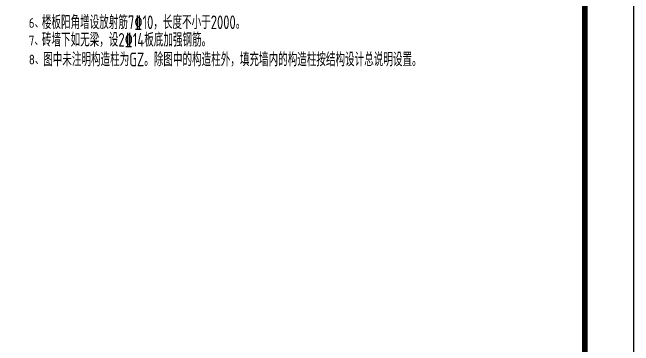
# Model space of a CAD drawing. Extents: x -2331248 to -1198620, y -977263 to -545844.
# Drawn here: x -1732446 to -1716534, y -757327 to -748795 of the extents above; entities that cross this region are included whole.
import ezdxf

# ---------------------------------------------------------------- set-up
doc = ezdxf.new("R2010")
doc.units = 0
doc.header["$LTSCALE"] = 1000
doc.header["$MEASUREMENT"] = 0
doc.layers.add('PUB_TITLE', color=4, linetype='CONTINUOUS')
doc.layers.add('中文', color=7, linetype='CONTINUOUS')
doc.styles.add('HZ', font='tssdeng.shx', dxfattribs={"width": 0.8, "bigfont": 'tssdchn.shx'})
doc.styles.add('TSSD_REIN', font='Tssdeng.shx', dxfattribs={"width": 0.7, "bigfont": 'hztxt.shx'})

msp = doc.modelspace()

# ---------------------------------------------------------------- linework, layer by layer
at = {"layer": 'PUB_TITLE'}
msp.add_lwpolyline([(-1821659.5, -765858.1), (-1821659.5, -691608.1), (-1716534.5, -691608.1), (-1716534.5, -765858.1)], close=True, dxfattribs=at)
at = {"layer": 'PUB_TITLE', "const_width": 150}
msp.add_lwpolyline([(-1818534.5, -692858.1), (-1717784.5, -692858.1), (-1717784.5, -764608.1), (-1818534.5, -764608.1)], close=True, dxfattribs=at)

# ---------------------------------------------------------------- texts
at = {"layer": '中文'}
for s, height, style, width, p in [('6、', 250, 'HZ', 0.85, (-1732026.6, -749189.9)), ('楼板阳角增设放射筋7%%13210，长度不小于2000。', 350, 'TSSD_REIN', 0.7, (-1731691.4, -749222.6)), ('7、', 250, 'HZ', 0.85, (-1732026.6, -749638.9)), ('砖墙下如无梁，设2%%13214板底加强钢筋。', 350, 'TSSD_REIN', 0.7, (-1731691.4, -749671.5)), ('8、', 250, 'HZ', 0.85, (-1732024.5, -750127.8)), ('图中未注明构造柱为GZ。除图中的构造柱外，填充墙内的构造柱按结构设计总说明设置。', 350, 'TSSD_REIN', 0.7, (-1731657.7, -750174))]:
    msp.add_text(s, height=height, dxfattribs=dict(at, style=style, width=width)).set_placement(p)

doc.saveas('drawing.dxf')
